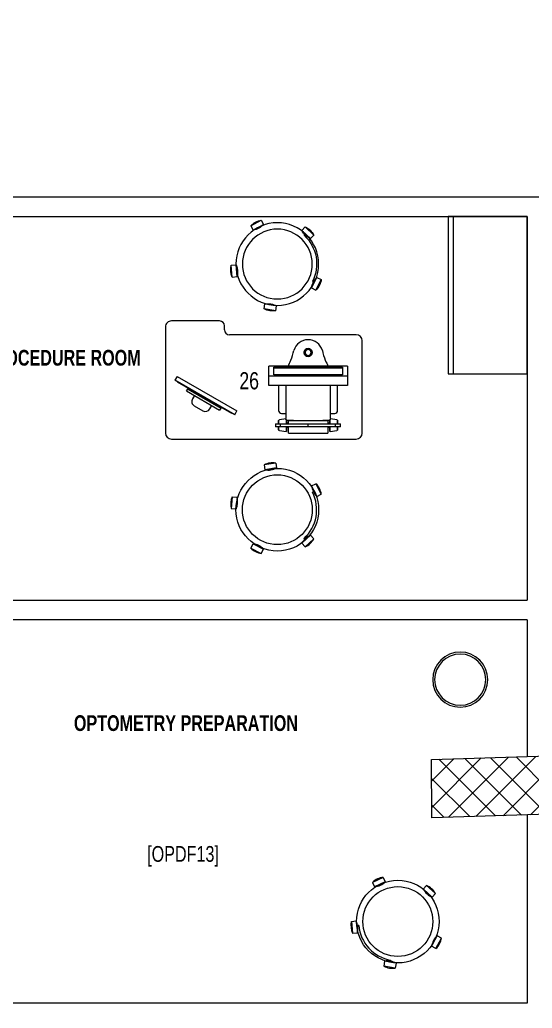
# Model space of a CAD drawing. Extents: x -234346 to 58427, y -132654 to -82394.
# Drawn here: x -54230 to -51626, y -109868 to -104843 of the extents above; entities that cross this region are included whole.
import ezdxf

# ---------------------------------------------------------------- set-up
doc = ezdxf.new("R2010")
doc.units = 0
doc.header["$LTSCALE"] = 8
for name, color, linetype, lineweight in [('72_EGR_BASE_TEXT', 9, 'Continuous', 5), ('72_EGR_EQP_TAG', 9, 'Continuous', 5), ('C-HYDR-CTCH', 9, 'Continuous', 5), ('Hatch', 9, 'Continuous', 5), ('LOADING', 9, 'Continuous', 5), ('Structure', 9, 'Continuous', 5), ('TME-MEDICAL EQUIPMENT', 9, 'Continuous', 13), ('Walls', 9, 'Continuous', 5)]:
    doc.layers.add(name, color=color, linetype=linetype, lineweight=lineweight)
doc.styles.add('X3G_ENTITY_257CFD', font='swisscl.ttf', dxfattribs={"height": 200})
doc.styles.add('X3G_ENTITY_9EC9', font='swisscl.ttf', dxfattribs={"height": 0.2})
doc.styles.add('X3G_ENTITY_9F38', font='swisscl.ttf', dxfattribs={"height": 0.2})

# ---------------------------------------------------------------- blocks, each defined once
blk = doc.blocks.new('A$C47696aed')
at = {"layer": 'Hatch'}
h = blk.add_hatch(dxfattribs=at)
h.set_pattern_fill('ANSI37', color=256, scale=30)
h.paths.add_polyline_path([(50952.7, 21917.9), (50348.7, 21909.7), (50352.6, 21621.3), (50956.6, 21629.5)])
h.paths.add_polyline_path([(43791.9, 21910.1), (43208.4, 21904.7), (43188.5, 21613.3), (43772, 21618.7)])
h.paths.add_polyline_path([(29414.9, 21902.8), (28815.8, 21898.7), (28810.1, 21605.6), (29409.2, 21609.7)])
h.paths.add_polyline_path([(36600.2, 21904.9), (35999, 21897.4), (35990.7, 21611.8), (36591.9, 21619.3)])
h.paths.add_polyline_path([(22195.7, 21912), (21589.3, 21890.2), (21603.8, 21597.6), (22210.2, 21619.5)])
h.paths.add_polyline_path([(15459.1, 21901.7), (14237.2, 21925.6), (14230.7, 21629.5), (15452.7, 21605.5)])
h.paths.add_polyline_path([(15473.2, 14701.6), (14258.2, 14685.8), (14244.7, 14393.4), (15459.7, 14409.1)])
h.paths.add_polyline_path([(15447.1, 7508.4), (14244, 7492.4), (14238.3, 7199.4), (15441.4, 7215.3)])
h.paths.add_polyline_path([(15465.6, 309.7), (14269, 298.3), (14271.8, 3.8), (15468.5, 15.2)])
h.paths.add_polyline_path([(7830.6, 311.8), (7227.1, 308.1), (7237.7, 22.6), (7841.3, 26.3)])
h.paths.add_polyline_path([(7815.2, 7509.8), (7218.4, 7511.4), (7218.2, 7210.2), (7815.1, 7208.6)])
h.paths.add_polyline_path([(7825.1, 14699.4), (7205.8, 14700.6), (7195.2, 14397.6), (7814.5, 14396.4)])
h.paths.add_polyline_path([(7801.7, 21878.7), (7201.1, 21893.2), (7197.5, 21603.6), (7798.1, 21589.1)])
h.paths.add_polyline_path([(602.6, 21876.9), (0, 21899.6), (1.9, 21611.2), (604.5, 21588.5)])
h.paths.add_polyline_path([(610.4, 7498.6), (8.3, 7491.6), (11.7, 7200), (613.7, 7206.9)])
h.paths.add_polyline_path([(627.9, 303.9), (29.5, 302.9), (34.3, 2.3), (632.7, 3.3)])
h.paths.add_polyline_path([(22214.6, 317.2), (21608.9, 304.3), (21614.6, 3.1), (22220.3, 16)])
h.paths.add_polyline_path([(22208.1, 7509.7), (21613.7, 7492.1), (21615.8, 7195.5), (22210.2, 7213.1)])
h.paths.add_polyline_path([(22199.3, 14717.7), (21600.4, 14710), (21604.4, 14409.9), (22203.4, 14417.6)])
h.paths.add_polyline_path([(29399.7, 14702.4), (28797.7, 14707.1), (28802, 14415), (29403.9, 14410.3)])
h.paths.add_polyline_path([(29403.4, 7519.8), (28799.6, 7502.2), (28813, 7202.1), (29413.1, 7223.2)])
h.paths.add_polyline_path([(29419.5, 303.8), (28815.7, 310.4), (28813.3, 24.7), (29417.2, 18.1)])
h.paths.add_polyline_path([(36618, 314.2), (36020.7, 299.7), (36029.7, 0), (36627, 14.6)])
h.paths.add_polyline_path([(36610.7, 7502.6), (36009.5, 7504.5), (36010.6, 7207.3), (36611.9, 7205.4)])
h.paths.add_polyline_path([(36574.3, 14706.4), (35993.4, 14711.1), (36013.1, 14421.3), (36594, 14416.6)])
h.paths.add_polyline_path([(43777.6, 14705.7), (43180, 14719.4), (43182, 14427.5), (43779.6, 14413.8)])
h.paths.add_polyline_path([(43778.6, 7507.1), (43210.2, 7499.5), (43212, 7205.4), (43780.5, 7213)])
h.paths.add_polyline_path([(43815.7, 310), (43210.4, 307.3), (43211.8, 2.8), (43817, 5.4)])
h.paths.add_polyline_path([(50989.9, 309.5), (50401.9, 325.5), (50388.7, 18.3), (50976.7, 2.3)])
h.paths.add_polyline_path([(50974.1, 7508.9), (50370.9, 7510), (50368.9, 7213.4), (50972.2, 7212.3)])
at = {"layer": 'C-HYDR-CTCH', "color": 4, "flags": 128}
blk.add_lwpolyline([(22208.1, 7509.7), (22210.2, 7213.1), (21615.8, 7195.5), (21613.7, 7492.1), (22208.1, 7509.7)], dxfattribs=at)
blk = doc.blocks.new('ME18017-P')
at = {"layer": 'LOADING'}
for p, q in [((0.94, 0.53), (0, 0.53)), ((-0.03, 0.5), (-0.03, 0.03)), ((0.0801, 0.4675), (0.0801, 0.4525)), ((0.0801, 0.4675), (0.1055, 0.4675)), ((0.1055, 0.4525), (0.0801, 0.4525)), ((0.1327, 0.492), (0.0993, 0.4871)), ((0.1055, 0.4675), (0.245, 0.4675)), ((0.1055, 0.4675), (0.1055, 0.4525)), ((0.245, 0.4525), (0.1055, 0.4525)), ((0.145, 0.47), (0.135, 0.47)), ((0.345, 0.5), (0.145, 0.5)), ((0.145, 0.4675), (0.145, 0.5)), ((0.145, 0.4357), (0.145, 0.4525)), ((0.245, 0.4675), (0.3845, 0.4675)), ((0.245, 0.4675), (0.245, 0.4525)), ((0.3845, 0.4525), (0.245, 0.4525)), ((0.345, 0.5), (0.345, 0.4675)), ((0.355, 0.47), (0.345, 0.47)), ((0.345, 0.4525), (0.345, 0.4357)), ((0.3907, 0.4871), (0.3573, 0.492)), ((0.3845, 0.4675), (0.4099, 0.4675)), ((0.3845, 0.4675), (0.3845, 0.4525)), ((0.4099, 0.4525), (0.3845, 0.4525)), ((0.4099, 0.4525), (0.4099, 0.4675)), ((0.97, -0.04), (0.97, 0.5)), ((0.0993, 0.4329), (0.1316, 0.4281)), ((0.1312, 0.4257), (0.1312, 0.2579)), ((0.135, 0.45), (0.145, 0.45)), ((0.17, 0.4357), (0.17, 0.4358)), ((0.32, 0.4357), (0.32, 0.4358)), ((0.345, 0.45), (0.355, 0.45)), ((0.3584, 0.4281), (0.3907, 0.4329)), ((0.3588, 0.2579), (0.3588, 0.4257)), ((0.6176, 0.4063), (0.6065, 0.387)), ((0.6176, 0.4063), (0.9216, 0.2308)), ((0.095, 0.385), (0.095, 0.2579)), ((0.1312, 0.4), (0.11, 0.4)), ((0.38, 0.4), (0.3588, 0.4)), ((0.395, 0.2579), (0.395, 0.385)), ((0.9105, 0.2115), (0.6065, 0.387)), ((0.6317, 0.3982), (0.6333, 0.4009)), ((0.6333, 0.4009), (0.9091, 0.2417)), ((0.6872, 0.3698), (0.689, 0.3729)), ((0.689, 0.3729), (0.6947, 0.3828)), ((0.857, 0.2759), (0.689, 0.3729)), ((0.8627, 0.2858), (0.6947, 0.3828)), ((0.7448, 0.3772), (0.7347, 0.3597)), ((0.8235, 0.3611), (0.7795, 0.3865)), ((0.8227, 0.3089), (0.8328, 0.3264)), ((0.045, 0.2086), (0.045, 0.2579)), ((0.045, 0.2579), (0.445, 0.2579)), ((0.445, 0.2579), (0.445, 0.2086)), ((0.857, 0.2759), (0.8552, 0.2728)), ((0.8627, 0.2858), (0.857, 0.2759)), ((0.045, 0.1602), (0.045, 0.2086)), ((0.445, 0.2086), (0.045, 0.2086)), ((0.07, 0.1645), (0.07, 0.2043)), ((0.07, 0.2043), (0.42, 0.2043)), ((0.42, 0.2043), (0.42, 0.1645)), ((0.445, 0.2086), (0.445, 0.1602)), ((0.9091, 0.2417), (0.9075, 0.2389)), ((0.9105, 0.2115), (0.9216, 0.2308)), ((0.045, 0.1602), (0.445, 0.1602)), ((0.07, 0.1694), (0.42, 0.1694)), ((0.42, 0.1645), (0.07, 0.1645)), ((0, 0), (0.645, 0)), ((0.67, -0.025), (0.67, -0.045)), ((0.695, -0.07), (0.94, -0.07))]:
    blk.add_line(p, q, dxfattribs=at)
at = {"layer": 'LOADING', "flags": 128}
for points in [[(0.095, 0.4822), (0.095, 0.4824), (0.095, 0.4826), (0.095, 0.4828), (0.0951, 0.483), (0.0951, 0.4832), (0.0951, 0.4833), (0.0952, 0.4835), (0.0953, 0.4837), (0.0953, 0.4839), (0.0954, 0.4841), (0.0955, 0.4843), (0.0956, 0.4845), (0.0957, 0.4846), (0.0958, 0.4848), (0.0959, 0.485), (0.096, 0.4851), (0.0961, 0.4853), (0.0962, 0.4855), (0.0964, 0.4856), (0.0965, 0.4857), (0.0967, 0.4859), (0.0968, 0.486), (0.097, 0.4861), (0.0971, 0.4863), (0.0973, 0.4864), (0.0975, 0.4865), (0.0976, 0.4866), (0.0978, 0.4867), (0.098, 0.4867), (0.0982, 0.4868), (0.0984, 0.4869), (0.0986, 0.4869), (0.0988, 0.487), (0.099, 0.487), (0.0992, 0.4871), (0.0993, 0.4871)], [(0.095, 0.4675), (0.095, 0.4678), (0.095, 0.4686), (0.095, 0.4694), (0.095, 0.4702), (0.095, 0.471), (0.095, 0.4718), (0.095, 0.4725), (0.095, 0.4732), (0.095, 0.4739), (0.095, 0.4746), (0.095, 0.4753), (0.095, 0.4759), (0.095, 0.4765), (0.095, 0.4771), (0.095, 0.4776), (0.095, 0.4782), (0.095, 0.4786), (0.095, 0.4791), (0.095, 0.4795), (0.095, 0.4799), (0.095, 0.4803), (0.095, 0.4807), (0.095, 0.481), (0.095, 0.4812), (0.095, 0.4815), (0.095, 0.4817), (0.095, 0.4818), (0.095, 0.482), (0.095, 0.4821), (0.095, 0.4821), (0.095, 0.4822), (0.095, 0.4822)], [(0.095, 0.4822), (0.095, 0.4821), (0.095, 0.4821), (0.095, 0.482), (0.095, 0.4819), (0.095, 0.4817), (0.095, 0.4815), (0.095, 0.4813), (0.095, 0.481), (0.095, 0.4807), (0.095, 0.4804), (0.095, 0.48), (0.095, 0.4797), (0.095, 0.4792), (0.095, 0.4788), (0.095, 0.4783), (0.095, 0.4778), (0.095, 0.4772), (0.095, 0.4767), (0.095, 0.4761), (0.095, 0.4754), (0.095, 0.4748), (0.095, 0.4741), (0.095, 0.4734), (0.095, 0.4727), (0.095, 0.472), (0.095, 0.4712), (0.095, 0.4704), (0.095, 0.4697), (0.095, 0.4688), (0.095, 0.468), (0.095, 0.4675)], [(0.095, 0.4525), (0.095, 0.4522), (0.095, 0.4514), (0.095, 0.4506), (0.095, 0.4498), (0.095, 0.449), (0.095, 0.4482), (0.095, 0.4475), (0.095, 0.4468), (0.095, 0.4461), (0.095, 0.4454), (0.095, 0.4447), (0.095, 0.4441), (0.095, 0.4435), (0.095, 0.4429), (0.095, 0.4424), (0.095, 0.4418), (0.095, 0.4414), (0.095, 0.4409), (0.095, 0.4405), (0.095, 0.4401), (0.095, 0.4397), (0.095, 0.4393), (0.095, 0.439), (0.095, 0.4388), (0.095, 0.4385), (0.095, 0.4383), (0.095, 0.4382), (0.095, 0.438), (0.095, 0.4379), (0.095, 0.4379), (0.095, 0.4378), (0.095, 0.4378)], [(0.095, 0.4378), (0.095, 0.4379), (0.095, 0.4379), (0.095, 0.438), (0.095, 0.4381), (0.095, 0.4383), (0.095, 0.4385), (0.095, 0.4387), (0.095, 0.439), (0.095, 0.4393), (0.095, 0.4396), (0.095, 0.44), (0.095, 0.4403), (0.095, 0.4408), (0.095, 0.4412), (0.095, 0.4417), (0.095, 0.4422), (0.095, 0.4428), (0.095, 0.4433), (0.095, 0.4439), (0.095, 0.4446), (0.095, 0.4452), (0.095, 0.4459), (0.095, 0.4466), (0.095, 0.4473), (0.095, 0.448), (0.095, 0.4488), (0.095, 0.4496), (0.095, 0.4503), (0.095, 0.4512), (0.095, 0.452), (0.095, 0.4525)], [(0.1327, 0.492), (0.1328, 0.492), (0.1329, 0.4921), (0.1329, 0.4921), (0.133, 0.4921), (0.1331, 0.4921), (0.1332, 0.4921), (0.1333, 0.492), (0.1333, 0.492), (0.1334, 0.492), (0.1335, 0.492), (0.1336, 0.492), (0.1337, 0.4919), (0.1337, 0.4919), (0.1338, 0.4919), (0.1339, 0.4919), (0.1339, 0.4918), (0.134, 0.4918), (0.1341, 0.4917), (0.1342, 0.4917), (0.1342, 0.4916), (0.1343, 0.4916), (0.1343, 0.4915), (0.1344, 0.4915), (0.1345, 0.4914), (0.1345, 0.4914), (0.1346, 0.4913), (0.1346, 0.4913), (0.1347, 0.4912), (0.1347, 0.4911), (0.1347, 0.491), (0.1348, 0.491), (0.1348, 0.4909), (0.1348, 0.4908), (0.1349, 0.4908), (0.1349, 0.4907), (0.1349, 0.4906), (0.1349, 0.4905), (0.135, 0.4905), (0.135, 0.4904), (0.135, 0.4903), (0.135, 0.4902), (0.135, 0.4901), (0.135, 0.4901)], [(0.135, 0.4675), (0.135, 0.4683), (0.135, 0.4695), (0.135, 0.4706), (0.135, 0.4717), (0.135, 0.4728), (0.135, 0.4739), (0.135, 0.4749), (0.135, 0.476), (0.135, 0.477), (0.135, 0.478), (0.135, 0.4789), (0.135, 0.4798), (0.135, 0.4807), (0.135, 0.4816), (0.135, 0.4824), (0.135, 0.4832), (0.135, 0.4839), (0.135, 0.4846), (0.135, 0.4853), (0.135, 0.4859), (0.135, 0.4865), (0.135, 0.4871), (0.135, 0.4876), (0.135, 0.488), (0.135, 0.4884), (0.135, 0.4888), (0.135, 0.4891), (0.135, 0.4894), (0.135, 0.4896), (0.135, 0.4898), (0.135, 0.4899), (0.135, 0.49), (0.135, 0.4901), (0.135, 0.4901)], [(0.135, 0.4901), (0.135, 0.49), (0.135, 0.49), (0.135, 0.4898), (0.135, 0.4897), (0.135, 0.4895), (0.135, 0.4892), (0.135, 0.4889), (0.135, 0.4885), (0.135, 0.4881), (0.135, 0.4877), (0.135, 0.4872), (0.135, 0.4867), (0.135, 0.4861), (0.135, 0.4855), (0.135, 0.4848), (0.135, 0.4841), (0.135, 0.4834), (0.135, 0.4826), (0.135, 0.4818), (0.135, 0.4809), (0.135, 0.4801), (0.135, 0.4792), (0.135, 0.4782), (0.135, 0.4772), (0.135, 0.4762), (0.135, 0.4752), (0.135, 0.4742), (0.135, 0.4731), (0.135, 0.472), (0.135, 0.4709), (0.135, 0.47)], [(0.135, 0.4335), (0.135, 0.4339), (0.135, 0.4345), (0.135, 0.4352), (0.135, 0.4359), (0.135, 0.4366), (0.135, 0.4374), (0.135, 0.4382), (0.135, 0.4391), (0.135, 0.4399), (0.135, 0.4408), (0.135, 0.4418), (0.135, 0.4428), (0.135, 0.4438), (0.135, 0.4448), (0.135, 0.4458), (0.135, 0.4469), (0.135, 0.448), (0.135, 0.4491), (0.135, 0.4502), (0.135, 0.4514), (0.135, 0.4525)], [(0.355, 0.4901), (0.355, 0.4901), (0.355, 0.4902), (0.355, 0.4903), (0.355, 0.4904), (0.355, 0.4905), (0.3551, 0.4905), (0.3551, 0.4906), (0.3551, 0.4907), (0.3551, 0.4908), (0.3552, 0.4908), (0.3552, 0.4909), (0.3552, 0.491), (0.3553, 0.4911), (0.3553, 0.4911), (0.3553, 0.4912), (0.3554, 0.4913), (0.3554, 0.4913), (0.3555, 0.4914), (0.3556, 0.4914), (0.3556, 0.4915), (0.3557, 0.4915), (0.3557, 0.4916), (0.3558, 0.4917), (0.3559, 0.4917), (0.3559, 0.4917), (0.356, 0.4918), (0.3561, 0.4918), (0.3561, 0.4919), (0.3562, 0.4919), (0.3563, 0.4919), (0.3564, 0.492), (0.3564, 0.492), (0.3565, 0.492), (0.3566, 0.492), (0.3567, 0.492), (0.3567, 0.492), (0.3568, 0.4921), (0.3569, 0.4921), (0.357, 0.4921), (0.3571, 0.4921), (0.3571, 0.4921), (0.3572, 0.492), (0.3573, 0.492)], [(0.355, 0.47), (0.355, 0.4706), (0.355, 0.4717), (0.355, 0.4728), (0.355, 0.4739), (0.355, 0.4749), (0.355, 0.476), (0.355, 0.477), (0.355, 0.478), (0.355, 0.4789), (0.355, 0.4798), (0.355, 0.4807), (0.355, 0.4816), (0.355, 0.4824), (0.355, 0.4832), (0.355, 0.4839), (0.355, 0.4846), (0.355, 0.4853), (0.355, 0.4859), (0.355, 0.4865), (0.355, 0.4871), (0.355, 0.4876), (0.355, 0.488), (0.355, 0.4884), (0.355, 0.4888), (0.355, 0.4891), (0.355, 0.4894), (0.355, 0.4896), (0.355, 0.4898), (0.355, 0.4899), (0.355, 0.49), (0.355, 0.4901), (0.355, 0.4901)], [(0.355, 0.4901), (0.355, 0.49), (0.355, 0.49), (0.355, 0.4898), (0.355, 0.4897), (0.355, 0.4895), (0.355, 0.4892), (0.355, 0.4889), (0.355, 0.4885), (0.355, 0.4881), (0.355, 0.4877), (0.355, 0.4872), (0.355, 0.4867), (0.355, 0.4861), (0.355, 0.4855), (0.355, 0.4848), (0.355, 0.4841), (0.355, 0.4834), (0.355, 0.4826), (0.355, 0.4818), (0.355, 0.4809), (0.355, 0.4801), (0.355, 0.4792), (0.355, 0.4782), (0.355, 0.4772), (0.355, 0.4762), (0.355, 0.4752), (0.355, 0.4742), (0.355, 0.4731), (0.355, 0.472), (0.355, 0.4709), (0.355, 0.4698), (0.355, 0.4686), (0.355, 0.4675)], [(0.355, 0.4525), (0.355, 0.4517), (0.355, 0.4505), (0.355, 0.4494), (0.355, 0.4483), (0.355, 0.4472), (0.355, 0.4461), (0.355, 0.4451), (0.355, 0.444), (0.355, 0.443), (0.355, 0.442), (0.355, 0.4411), (0.355, 0.4402), (0.355, 0.4393), (0.355, 0.4384), (0.355, 0.4376), (0.355, 0.4368), (0.355, 0.4361), (0.355, 0.4354), (0.355, 0.4347), (0.355, 0.4341), (0.355, 0.4335)], [(0.3907, 0.4871), (0.3909, 0.4871), (0.3911, 0.487), (0.3913, 0.487), (0.3915, 0.4869), (0.3917, 0.4869), (0.3919, 0.4868), (0.3921, 0.4867), (0.3922, 0.4866), (0.3924, 0.4865), (0.3926, 0.4864), (0.3928, 0.4863), (0.3929, 0.4862), (0.3931, 0.4861), (0.3932, 0.486), (0.3934, 0.4858), (0.3935, 0.4857), (0.3937, 0.4855), (0.3938, 0.4854), (0.3939, 0.4852), (0.3941, 0.4851), (0.3942, 0.4849), (0.3943, 0.4847), (0.3944, 0.4846), (0.3945, 0.4844), (0.3946, 0.4842), (0.3946, 0.484), (0.3947, 0.4838), (0.3948, 0.4837), (0.3948, 0.4835), (0.3949, 0.4833), (0.3949, 0.4831), (0.3949, 0.4829), (0.395, 0.4827), (0.395, 0.4825), (0.395, 0.4823), (0.395, 0.4822)], [(0.395, 0.4675), (0.395, 0.4678), (0.395, 0.4686), (0.395, 0.4694), (0.395, 0.4702), (0.395, 0.471), (0.395, 0.4718), (0.395, 0.4725), (0.395, 0.4732), (0.395, 0.4739), (0.395, 0.4746), (0.395, 0.4753), (0.395, 0.4759), (0.395, 0.4765), (0.395, 0.4771), (0.395, 0.4776), (0.395, 0.4782), (0.395, 0.4786), (0.395, 0.4791), (0.395, 0.4795), (0.395, 0.4799), (0.395, 0.4803), (0.395, 0.4807), (0.395, 0.481), (0.395, 0.4812), (0.395, 0.4815), (0.395, 0.4817), (0.395, 0.4818), (0.395, 0.482), (0.395, 0.4821), (0.395, 0.4821), (0.395, 0.4822), (0.395, 0.4822)], [(0.395, 0.4822), (0.395, 0.4821), (0.395, 0.4821), (0.395, 0.482), (0.395, 0.4819), (0.395, 0.4817), (0.395, 0.4815), (0.395, 0.4813), (0.395, 0.481), (0.395, 0.4807), (0.395, 0.4804), (0.395, 0.48), (0.395, 0.4797), (0.395, 0.4792), (0.395, 0.4788), (0.395, 0.4783), (0.395, 0.4778), (0.395, 0.4772), (0.395, 0.4767), (0.395, 0.4761), (0.395, 0.4754), (0.395, 0.4748), (0.395, 0.4741), (0.395, 0.4734), (0.395, 0.4727), (0.395, 0.472), (0.395, 0.4712), (0.395, 0.4704), (0.395, 0.4697), (0.395, 0.4688), (0.395, 0.468), (0.395, 0.4675)], [(0.395, 0.4525), (0.395, 0.4522), (0.395, 0.4514), (0.395, 0.4506), (0.395, 0.4498), (0.395, 0.449), (0.395, 0.4482), (0.395, 0.4475), (0.395, 0.4468), (0.395, 0.4461), (0.395, 0.4454), (0.395, 0.4447), (0.395, 0.4441), (0.395, 0.4435), (0.395, 0.4429), (0.395, 0.4424), (0.395, 0.4418), (0.395, 0.4414), (0.395, 0.4409), (0.395, 0.4405), (0.395, 0.4401), (0.395, 0.4397), (0.395, 0.4393), (0.395, 0.439), (0.395, 0.4388), (0.395, 0.4385), (0.395, 0.4383), (0.395, 0.4382), (0.395, 0.438), (0.395, 0.4379), (0.395, 0.4379), (0.395, 0.4378), (0.395, 0.4378)], [(0.395, 0.4378), (0.395, 0.4379), (0.395, 0.4379), (0.395, 0.438), (0.395, 0.4381), (0.395, 0.4383), (0.395, 0.4385), (0.395, 0.4387), (0.395, 0.439), (0.395, 0.4393), (0.395, 0.4396), (0.395, 0.44), (0.395, 0.4403), (0.395, 0.4408), (0.395, 0.4412), (0.395, 0.4417), (0.395, 0.4422), (0.395, 0.4428), (0.395, 0.4433), (0.395, 0.4439), (0.395, 0.4446), (0.395, 0.4452), (0.395, 0.4459), (0.395, 0.4466), (0.395, 0.4473), (0.395, 0.448), (0.395, 0.4488), (0.395, 0.4496), (0.395, 0.4503), (0.395, 0.4512), (0.395, 0.452), (0.395, 0.4525)], [(0.0993, 0.4329), (0.0991, 0.4329), (0.0989, 0.433), (0.0987, 0.433), (0.0985, 0.4331), (0.0983, 0.4331), (0.0981, 0.4332), (0.0979, 0.4333), (0.0978, 0.4334), (0.0976, 0.4335), (0.0974, 0.4336), (0.0972, 0.4337), (0.0971, 0.4338), (0.0969, 0.4339), (0.0968, 0.434), (0.0966, 0.4342), (0.0965, 0.4343), (0.0963, 0.4345), (0.0962, 0.4346), (0.0961, 0.4348), (0.0959, 0.4349), (0.0958, 0.4351), (0.0957, 0.4353), (0.0956, 0.4354), (0.0955, 0.4356), (0.0954, 0.4358), (0.0954, 0.436), (0.0953, 0.4362), (0.0952, 0.4363), (0.0952, 0.4365), (0.0951, 0.4367), (0.0951, 0.4369), (0.0951, 0.4371), (0.095, 0.4373), (0.095, 0.4375), (0.095, 0.4377), (0.095, 0.4378)], [(0.1312, 0.4257), (0.1312, 0.4261), (0.1312, 0.4265), (0.1313, 0.4269), (0.1313, 0.4273), (0.1314, 0.4277), (0.1315, 0.4281), (0.1316, 0.4285), (0.1317, 0.4288), (0.1318, 0.4292), (0.132, 0.4296), (0.1321, 0.43), (0.1323, 0.4303), (0.1325, 0.4307), (0.1327, 0.431), (0.1329, 0.4313), (0.1332, 0.4317), (0.1334, 0.432), (0.1337, 0.4323), (0.1339, 0.4326), (0.1342, 0.4329), (0.1345, 0.4331), (0.1348, 0.4334), (0.1351, 0.4337), (0.1354, 0.4339), (0.1358, 0.4341), (0.1361, 0.4343), (0.1365, 0.4345), (0.1368, 0.4347), (0.1372, 0.4349), (0.1376, 0.435), (0.1379, 0.4352), (0.1383, 0.4353), (0.1387, 0.4354), (0.1391, 0.4355), (0.1395, 0.4356), (0.1399, 0.4356), (0.1403, 0.4357), (0.1407, 0.4357), (0.1411, 0.4357), (0.1412, 0.4357)], [(0.135, 0.45), (0.135, 0.4494), (0.135, 0.4483), (0.135, 0.4472), (0.135, 0.4461), (0.135, 0.4451), (0.135, 0.444), (0.135, 0.443), (0.135, 0.442), (0.135, 0.4411), (0.135, 0.4402), (0.135, 0.4393), (0.135, 0.4384), (0.135, 0.4376), (0.135, 0.4368), (0.135, 0.4361), (0.135, 0.4354), (0.135, 0.4347), (0.135, 0.4341), (0.135, 0.4335)], [(0.245, 0.4357), (0.2408, 0.4357), (0.2367, 0.4357), (0.2326, 0.4357), (0.2285, 0.4357), (0.2244, 0.4357), (0.2203, 0.4357), (0.2163, 0.4357), (0.2123, 0.4357), (0.2084, 0.4357), (0.2046, 0.4357), (0.2008, 0.4357), (0.1971, 0.4357), (0.1934, 0.4357), (0.1899, 0.4357), (0.1864, 0.4357), (0.183, 0.4357), (0.1797, 0.4357), (0.1765, 0.4357), (0.1735, 0.4357), (0.1705, 0.4357), (0.1677, 0.4357), (0.165, 0.4357), (0.1624, 0.4357), (0.16, 0.4357), (0.1576, 0.4357), (0.1555, 0.4357), (0.1534, 0.4357), (0.1516, 0.4357), (0.1498, 0.4357), (0.1482, 0.4357), (0.1468, 0.4357), (0.1455, 0.4357), (0.1444, 0.4357), (0.1435, 0.4357), (0.1427, 0.4357), (0.1421, 0.4357), (0.1416, 0.4357), (0.1413, 0.4357), (0.1412, 0.4357), (0.1412, 0.4357)], [(0.1412, 0.4357), (0.1413, 0.4357), (0.1415, 0.4357), (0.1419, 0.4357), (0.1425, 0.4357), (0.1433, 0.4357), (0.1442, 0.4357), (0.1452, 0.4357), (0.1465, 0.4357), (0.1478, 0.4357), (0.1494, 0.4357), (0.1511, 0.4357), (0.1529, 0.4357), (0.1549, 0.4357), (0.157, 0.4357), (0.1593, 0.4357), (0.1617, 0.4357), (0.1643, 0.4357), (0.1669, 0.4357), (0.1697, 0.4357), (0.17, 0.4357)], [(0.3488, 0.4357), (0.3487, 0.4357), (0.3485, 0.4357), (0.3481, 0.4357), (0.3475, 0.4357), (0.3467, 0.4357), (0.3458, 0.4357), (0.3448, 0.4357), (0.3435, 0.4357), (0.3422, 0.4357), (0.3406, 0.4357), (0.3389, 0.4357), (0.3371, 0.4357), (0.3351, 0.4357), (0.333, 0.4357), (0.3307, 0.4357), (0.3283, 0.4357), (0.3257, 0.4357), (0.3231, 0.4357), (0.3203, 0.4357), (0.3173, 0.4357), (0.3143, 0.4357), (0.3111, 0.4357), (0.3079, 0.4357), (0.3045, 0.4357), (0.3011, 0.4357), (0.2976, 0.4357), (0.2939, 0.4357), (0.2902, 0.4357), (0.2865, 0.4357), (0.2826, 0.4357), (0.2787, 0.4357), (0.2748, 0.4357), (0.2708, 0.4357), (0.2667, 0.4357), (0.2626, 0.4357), (0.2585, 0.4357), (0.2544, 0.4357), (0.2503, 0.4357), (0.2461, 0.4357), (0.245, 0.4357)], [(0.32, 0.4357), (0.3223, 0.4357), (0.325, 0.4357), (0.3276, 0.4357), (0.33, 0.4357), (0.3324, 0.4357), (0.3345, 0.4357), (0.3366, 0.4357), (0.3384, 0.4357), (0.3402, 0.4357), (0.3418, 0.4357), (0.3432, 0.4357), (0.3445, 0.4357), (0.3456, 0.4357), (0.3465, 0.4357), (0.3473, 0.4357), (0.3479, 0.4357), (0.3484, 0.4357), (0.3487, 0.4357), (0.3488, 0.4357), (0.3488, 0.4357)], [(0.3488, 0.4357), (0.3492, 0.4357), (0.3496, 0.4357), (0.35, 0.4356), (0.3504, 0.4356), (0.3508, 0.4355), (0.3512, 0.4354), (0.3516, 0.4353), (0.352, 0.4352), (0.3523, 0.4351), (0.3527, 0.4349), (0.3531, 0.4347), (0.3534, 0.4346), (0.3538, 0.4344), (0.3541, 0.4342), (0.3545, 0.434), (0.3548, 0.4337), (0.3551, 0.4335), (0.3554, 0.4332), (0.3557, 0.4329), (0.356, 0.4327), (0.3563, 0.4324), (0.3565, 0.4321), (0.3568, 0.4318), (0.357, 0.4314), (0.3572, 0.4311), (0.3574, 0.4308), (0.3576, 0.4304), (0.3578, 0.4301), (0.358, 0.4297), (0.3581, 0.4293), (0.3583, 0.4289), (0.3584, 0.4286), (0.3585, 0.4282), (0.3586, 0.4278), (0.3587, 0.4274), (0.3587, 0.427), (0.3588, 0.4266), (0.3588, 0.4262), (0.3588, 0.4258), (0.3588, 0.4257)], [(0.355, 0.4335), (0.355, 0.4339), (0.355, 0.4345), (0.355, 0.4352), (0.355, 0.4359), (0.355, 0.4366), (0.355, 0.4374), (0.355, 0.4382), (0.355, 0.4391), (0.355, 0.4399), (0.355, 0.4408), (0.355, 0.4418), (0.355, 0.4428), (0.355, 0.4438), (0.355, 0.4448), (0.355, 0.4458), (0.355, 0.4469), (0.355, 0.448), (0.355, 0.4491), (0.355, 0.45)], [(0.395, 0.4378), (0.395, 0.4376), (0.395, 0.4374), (0.395, 0.4372), (0.3949, 0.437), (0.3949, 0.4368), (0.3949, 0.4367), (0.3948, 0.4365), (0.3947, 0.4363), (0.3947, 0.4361), (0.3946, 0.4359), (0.3945, 0.4357), (0.3944, 0.4355), (0.3943, 0.4354), (0.3942, 0.4352), (0.3941, 0.435), (0.394, 0.4349), (0.3939, 0.4347), (0.3938, 0.4345), (0.3936, 0.4344), (0.3935, 0.4343), (0.3933, 0.4341), (0.3932, 0.434), (0.393, 0.4339), (0.3929, 0.4337), (0.3927, 0.4336), (0.3925, 0.4335), (0.3924, 0.4334), (0.3922, 0.4333), (0.392, 0.4333), (0.3918, 0.4332), (0.3916, 0.4331), (0.3914, 0.4331), (0.3912, 0.433), (0.391, 0.433), (0.3908, 0.4329), (0.3907, 0.4329)], [(0.245, 0.0702), (0.2442, 0.0702), (0.2434, 0.0703), (0.2426, 0.0704), (0.2418, 0.0705), (0.241, 0.0706), (0.2402, 0.0708), (0.2395, 0.071), (0.2387, 0.0712), (0.238, 0.0715), (0.2372, 0.0718), (0.2365, 0.0721), (0.2358, 0.0725), (0.2351, 0.0729), (0.2344, 0.0733), (0.2337, 0.0737), (0.2331, 0.0742), (0.2324, 0.0747), (0.2318, 0.0752), (0.2312, 0.0757), (0.2307, 0.0763), (0.2301, 0.0769), (0.2296, 0.0775), (0.2291, 0.0781), (0.2286, 0.0787), (0.2282, 0.0794), (0.2278, 0.0801), (0.2274, 0.0808), (0.227, 0.0815), (0.2267, 0.0822), (0.2264, 0.083), (0.2261, 0.0837), (0.2258, 0.0845), (0.2256, 0.0852), (0.2254, 0.086), (0.2253, 0.0868), (0.2252, 0.0876), (0.2251, 0.0884), (0.225, 0.0892), (0.225, 0.09), (0.225, 0.0908), (0.225, 0.0916), (0.2251, 0.0924), (0.2252, 0.0932), (0.2254, 0.094), (0.2255, 0.0948), (0.2257, 0.0955), (0.2259, 0.0963), (0.2262, 0.0971), (0.2265, 0.0978), (0.2268, 0.0985), (0.2272, 0.0993), (0.2275, 0.1), (0.2279, 0.1006), (0.2284, 0.1013), (0.2288, 0.102), (0.2293, 0.1026), (0.2298, 0.1032), (0.2304, 0.1038), (0.2309, 0.1044), (0.2315, 0.105), (0.2321, 0.1055), (0.2327, 0.106), (0.2334, 0.1065), (0.234, 0.1069), (0.2347, 0.1073), (0.2354, 0.1077), (0.2361, 0.1081), (0.2368, 0.1085), (0.2376, 0.1088), (0.2383, 0.1091), (0.2391, 0.1093), (0.2398, 0.1095), (0.2406, 0.1097), (0.2414, 0.1099), (0.2422, 0.11), (0.243, 0.1101), (0.2438, 0.1102), (0.2446, 0.1102), (0.245, 0.1102)], [(0.245, 0.1052), (0.2444, 0.1052), (0.2438, 0.1052), (0.2432, 0.1051), (0.2426, 0.105), (0.242, 0.1049), (0.2414, 0.1048), (0.2409, 0.1046), (0.2403, 0.1044), (0.2397, 0.1042), (0.2392, 0.104), (0.2386, 0.1038), (0.2381, 0.1035), (0.2375, 0.1032), (0.237, 0.1029), (0.2365, 0.1026), (0.236, 0.1022), (0.2356, 0.1019), (0.2351, 0.1015), (0.2347, 0.1011), (0.2342, 0.1007), (0.2338, 0.1002), (0.2334, 0.0998), (0.2331, 0.0993), (0.2327, 0.0988), (0.2324, 0.0983), (0.2321, 0.0978), (0.2318, 0.0973), (0.2315, 0.0967), (0.2312, 0.0962), (0.231, 0.0956), (0.2308, 0.0951), (0.2306, 0.0945), (0.2305, 0.0939), (0.2303, 0.0933), (0.2302, 0.0928), (0.2301, 0.0922), (0.2301, 0.0916), (0.23, 0.091), (0.23, 0.0904), (0.23, 0.0898), (0.23, 0.0892), (0.2301, 0.0886), (0.2302, 0.088), (0.2303, 0.0874), (0.2304, 0.0868), (0.2305, 0.0862), (0.2307, 0.0856), (0.2309, 0.0851), (0.2311, 0.0845), (0.2314, 0.084), (0.2316, 0.0834), (0.2319, 0.0829), (0.2322, 0.0824), (0.2325, 0.0819), (0.2329, 0.0814), (0.2332, 0.0809), (0.2336, 0.0804), (0.234, 0.08), (0.2344, 0.0796), (0.2349, 0.0791), (0.2353, 0.0788), (0.2358, 0.0784), (0.2363, 0.078), (0.2368, 0.0777), (0.2373, 0.0774), (0.2378, 0.0771), (0.2383, 0.0768), (0.2389, 0.0765), (0.2394, 0.0763), (0.24, 0.0761), (0.2405, 0.0759), (0.2411, 0.0757), (0.2417, 0.0756), (0.2423, 0.0755), (0.2429, 0.0754), (0.2435, 0.0753), (0.2441, 0.0752), (0.2447, 0.0752), (0.245, 0.0752)], [(0.245, 0.1102), (0.2458, 0.1102), (0.2466, 0.1101), (0.2474, 0.1101), (0.2482, 0.11), (0.249, 0.1098), (0.2498, 0.1096), (0.2505, 0.1094), (0.2513, 0.1092), (0.252, 0.1089), (0.2528, 0.1086), (0.2535, 0.1083), (0.2542, 0.1079), (0.2549, 0.1076), (0.2556, 0.1072), (0.2563, 0.1067), (0.2569, 0.1063), (0.2576, 0.1058), (0.2582, 0.1052), (0.2588, 0.1047), (0.2593, 0.1041), (0.2599, 0.1036), (0.2604, 0.103), (0.2609, 0.1023), (0.2614, 0.1017), (0.2618, 0.101), (0.2622, 0.1003), (0.2626, 0.0996), (0.263, 0.0989), (0.2633, 0.0982), (0.2636, 0.0975), (0.2639, 0.0967), (0.2642, 0.0959), (0.2644, 0.0952), (0.2646, 0.0944), (0.2647, 0.0936), (0.2648, 0.0928), (0.2649, 0.092), (0.265, 0.0912), (0.265, 0.0904), (0.265, 0.0896), (0.265, 0.0888), (0.2649, 0.088), (0.2648, 0.0872), (0.2646, 0.0864), (0.2645, 0.0857), (0.2643, 0.0849), (0.2641, 0.0841), (0.2638, 0.0834), (0.2635, 0.0826), (0.2632, 0.0819), (0.2628, 0.0812), (0.2625, 0.0805), (0.2621, 0.0798), (0.2616, 0.0791), (0.2612, 0.0784), (0.2607, 0.0778), (0.2602, 0.0772), (0.2596, 0.0766), (0.2591, 0.076), (0.2585, 0.0755), (0.2579, 0.0749), (0.2573, 0.0744), (0.2566, 0.0739), (0.256, 0.0735), (0.2553, 0.0731), (0.2546, 0.0727), (0.2539, 0.0723), (0.2532, 0.072), (0.2524, 0.0716), (0.2517, 0.0714), (0.2509, 0.0711), (0.2502, 0.0709), (0.2494, 0.0707), (0.2486, 0.0705), (0.2478, 0.0704), (0.247, 0.0703), (0.2462, 0.0702), (0.2454, 0.0702), (0.245, 0.0702)], [(0.245, 0.0752), (0.2456, 0.0752), (0.2462, 0.0753), (0.2468, 0.0753), (0.2474, 0.0754), (0.248, 0.0755), (0.2486, 0.0756), (0.2491, 0.0758), (0.2497, 0.076), (0.2503, 0.0762), (0.2508, 0.0764), (0.2514, 0.0766), (0.2519, 0.0769), (0.2525, 0.0772), (0.253, 0.0775), (0.2535, 0.0778), (0.254, 0.0782), (0.2544, 0.0785), (0.2549, 0.0789), (0.2553, 0.0793), (0.2558, 0.0798), (0.2562, 0.0802), (0.2566, 0.0807), (0.2569, 0.0811), (0.2573, 0.0816), (0.2576, 0.0821), (0.2579, 0.0826), (0.2582, 0.0831), (0.2585, 0.0837), (0.2588, 0.0842), (0.259, 0.0848), (0.2592, 0.0853), (0.2594, 0.0859), (0.2595, 0.0865), (0.2597, 0.0871), (0.2598, 0.0877), (0.2599, 0.0883), (0.2599, 0.0888), (0.26, 0.0894), (0.26, 0.09), (0.26, 0.0906), (0.26, 0.0912), (0.2599, 0.0918), (0.2598, 0.0924), (0.2597, 0.093), (0.2596, 0.0936), (0.2595, 0.0942), (0.2593, 0.0948), (0.2591, 0.0953), (0.2589, 0.0959), (0.2586, 0.0965), (0.2584, 0.097), (0.2581, 0.0975), (0.2578, 0.098), (0.2575, 0.0985), (0.2571, 0.099), (0.2568, 0.0995), (0.2564, 0.1), (0.256, 0.1004), (0.2556, 0.1009), (0.2551, 0.1013), (0.2547, 0.1017), (0.2542, 0.102), (0.2537, 0.1024), (0.2532, 0.1027), (0.2527, 0.1031), (0.2522, 0.1034), (0.2517, 0.1036), (0.2511, 0.1039), (0.2506, 0.1041), (0.25, 0.1043), (0.2495, 0.1045), (0.2489, 0.1047), (0.2483, 0.1048), (0.2477, 0.105), (0.2471, 0.1051), (0.2465, 0.1051), (0.2459, 0.1052), (0.2453, 0.1052), (0.245, 0.1052)]]:
    blk.add_lwpolyline(points, dxfattribs=at)
at = {"layer": 'LOADING'}
for centre, radius, start, end in [((0, 0.5), 0.03, 90, 180), ((0.94, 0.5), 0.03, 0, 90), ((0.11, 0.385), 0.015, 90, 180), ((0.38, 0.385), 0.015, 0, 90), ((0.7668, 0.3645), 0.0254, 60, 150), ((0.8108, 0.3391), 0.0254, 330, 60), ((-0.1266, 0.0147), 0.3063, 21.9154, 28.3612), ((0.6166, 0.0147), 0.3063, 151.6388, 158.0846), ((-0.1266, 0.0147), 0.3063, 12.3274, 21.9154), ((0.245, 0.0902), 0.02, 90, 270), ((0.245, 0.0902), 0.02, 270, 90), ((0.6166, 0.0147), 0.3063, 158.0846, 167.6726), ((0.245, 0.1), 0.075, 195.4176, 344.5824), ((0, 0.03), 0.03, 180, 270), ((0.645, -0.025), 0.025, 0, 90), ((0.695, -0.045), 0.025, 180, 270), ((0.94, -0.04), 0.03, 270, 0)]:
    blk.add_arc(centre, radius, start, end, dxfattribs=at)
blk = doc.blocks.new('GF21027-P')
at = {"layer": 'LOADING'}
for p, q in [((0.4, 0.4), (-0.4, 0.4)), ((-0.4, 0.4), (-0.4, 0)), ((0.4, 0), (0.4, 0.4)), ((-0.4, 0.025), (0.4, 0.025)), ((-0.4, 0), (0.4, 0))]:
    blk.add_line(p, q, dxfattribs=at)
blk = doc.blocks.new('HF10037B-P')
at = {"layer": 'LOADING'}
for p, q in [((0.2459, 0.134), (0.1859, 0.134)), ((0.1859, 0.134), (0.1859, 0.109)), ((0.2459, 0.109), (0.1859, 0.109)), ((0.2459, 0.134), (0.2459, 0.109)), ((0, 0), (-0.0142, -0.0583)), ((0, 0), (0.0243, -0.0059)), ((0.0243, -0.0059), (0.01, -0.0642)), ((0.4069, -0.0417), (0.4165, -0.0387)), ((0.4071, -0.0094), (0.431, -0.0018)), ((0.4071, -0.0094), (0.4255, -0.0665)), ((0.431, -0.0018), (0.4493, -0.0589)), ((-0.0142, -0.0583), (0.01, -0.0642)), ((0.4255, -0.0665), (0.4493, -0.0589)), ((0.0524, -0.2725), (0.0674, -0.2525)), ((0.0524, -0.2725), (0.1004, -0.3085)), ((0.0674, -0.2525), (0.1154, -0.2885)), ((0.1004, -0.3085), (0.1154, -0.2885)), ((0.3125, -0.2897), (0.362, -0.2558)), ((0.3266, -0.3103), (0.3125, -0.2897)), ((0.3266, -0.3103), (0.3761, -0.2764)), ((0.3267, -0.268), (0.3323, -0.2763)), ((0.3761, -0.2764), (0.362, -0.2558))]:
    blk.add_line(p, q, dxfattribs=at)
for radius in [0.21, 0.1775]:
    blk.add_circle((0.2161, -0.1014), radius, dxfattribs=at)
for centre, radius, start, end in [((0.2159, 0.0465), 0.0925, 71.0754, 108.9246), ((0.2159, 0.1965), 0.0925, 251.0754, 288.9246), ((0.0779, -0.0499), 0.0925, 147.3419, 185.1912), ((-0.0678, -0.0143), 0.0925, 327.3419, 5.1912), ((0.2161, -0.1014), 0.2, 303.6037, 17.3657), ((0.4996, -0.0113), 0.0925, 178.8412, 216.6904), ((0.3568, -0.057), 0.0925, 358.8412, 36.6904), ((0.1289, -0.2205), 0.0925, 214.1875, 252.0368), ((0.0389, -0.3404), 0.0925, 34.1875, 72.0368), ((0.3867, -0.3449), 0.0925, 105.5121, 143.3614), ((0.3019, -0.2212), 0.0925, 285.5121, 323.3614)]:
    blk.add_arc(centre, radius, start, end, dxfattribs=at)
blk = doc.blocks.new('WM00001-P')
at = {"layer": 'LOADING'}
for radius in [0.14, 0.13]:
    blk.add_circle((0, 0), radius, dxfattribs=at)
blk = doc.blocks.new('1stF')
at = {"layer": 'Walls', "color": 9}
for p, q in [((-55752.3, -105742.6, 0.1), (-48612.8, -105742.6, 0.1)), ((-55652.3, -105842.6, 0.1), (-51652.3, -105842.6, 0.1)), ((-51652.3, -105842.6, 0.1), (-51652.3, -107792.6, 0.1)), ((-55652.3, -107792.6, 0.1), (-51652.3, -107792.6, 0.1)), ((-51652.3, -107892.6, 0.1), (-55652.3, -107892.6, 0.1)), ((-51652.3, -107892.6, 0.1), (-51652.3, -108588.4, 0.1)), ((-51652.3, -108885, 0.1), (-51652.3, -109842.6, 0.1)), ((-51652.3, -109842.6, 0.1), (-55652.3, -109842.6, 0.1))]:
    blk.add_line(p, q, dxfattribs=at)
at = {"layer": 'LOADING', "color": 9, "extrusion": (5.16784e-10, -1.18646e-09, -1), "xscale": 999.9999999999987, "yscale": 999.9999999999987, "zscale": 999.9999999999987, "rotation": 189.0957593830492}
blk.add_blockref('HF10037B-P', (53150.8, -106150.5, 0), dxfattribs=at)
at = {"layer": 'LOADING', "color": 9, "xscale": 1000, "yscale": 1000, "zscale": 1000, "rotation": 270.0000000209116}
blk.add_blockref('GF21027-P', (-52052.3, -106242.6, 0), dxfattribs=at)
at = {"layer": 'LOADING', "color": 9, "extrusion": (5.16784e-10, 1.18646e-09, -1), "xscale": -999.9999999999989, "yscale": 999.999999999999, "zscale": 999.999999999999, "rotation": 350.9042406169507}
blk.add_blockref('HF10037B-P', (53150.8, -107267.4, 0), dxfattribs=at)
at = {"layer": 'LOADING', "color": 9, "extrusion": (-3.71182e-07, -7.42363e-07, -1), "xscale": 1000.000000000007, "yscale": 1000.000000000007, "zscale": 1000.000000000007, "rotation": 270.0000000024583}
blk.add_blockref('WM00001-P', (51991.8, -108197.2, 0.1), dxfattribs=at)
at = {"layer": 'LOADING', "color": 9, "extrusion": (-2.79672e-08, 3.6788e-07, -1), "xscale": -1000.000000000001, "yscale": 1000.000000000001, "zscale": 999.999999999999, "rotation": 117.971696169471}
blk.add_blockref('HF10037B-P', (52118, -109283.8, 0), dxfattribs=at)
at = {"layer": 'Structure', "color": 9}
blk.add_blockref('A$C47696aed', (-73751.7, -116094.9, 0.1), dxfattribs=at)
at = {"layer": 'TME-MEDICAL EQUIPMENT', "color": 9, "xscale": 1000, "yscale": 1000, "zscale": 1000, "rotation": 179.9999999999875}
blk.add_blockref('ME18017-P', (-52519.9, -106443.9), dxfattribs=at)
at = {"layer": '72_EGR_BASE_TEXT', "color": 9, "insert": (-54408.6, -106520.8, 0.1), "char_height": 80, "width": 2718.422, "attachment_point": 2, "style": 'X3G_ENTITY_9EC9'}
blk.add_mtext('{\\fSwis721 LtCn BT|b1|i0|c0|p34;OPHTHALMOLOGY PROCEDURE ROOM}', dxfattribs=at)
at = {"layer": '72_EGR_BASE_TEXT', "color": 9, "char_height": 80, "attachment_point": 2}
for s, insert, style in [('{\\fSwis721 LtCn BT|b1|i0|c0|p34;OPTOMETRY PREPARATION}', (-53385.9, -108378.2, 0.1), 'X3G_ENTITY_9EC9'), ('[OPDF13]', (-53400.6, -109043.1, 0.1), 'X3G_ENTITY_9F38')]:
    blk.add_mtext(s, dxfattribs=dict(at, insert=insert, style=style))
at = {"layer": '72_EGR_EQP_TAG', "color": 9, "insert": (-53064.4, -106634, 0), "char_height": 87.47, "attachment_point": 2, "style": 'X3G_ENTITY_257CFD'}
blk.add_mtext('26', dxfattribs=at)

msp = doc.modelspace()

# ---------------------------------------------------------------- block references
at = {"layer": '72_EGR_EQP_TAG'}
msp.add_blockref('1stF', (0, 0), dxfattribs=at)

doc.saveas('drawing.dxf')
